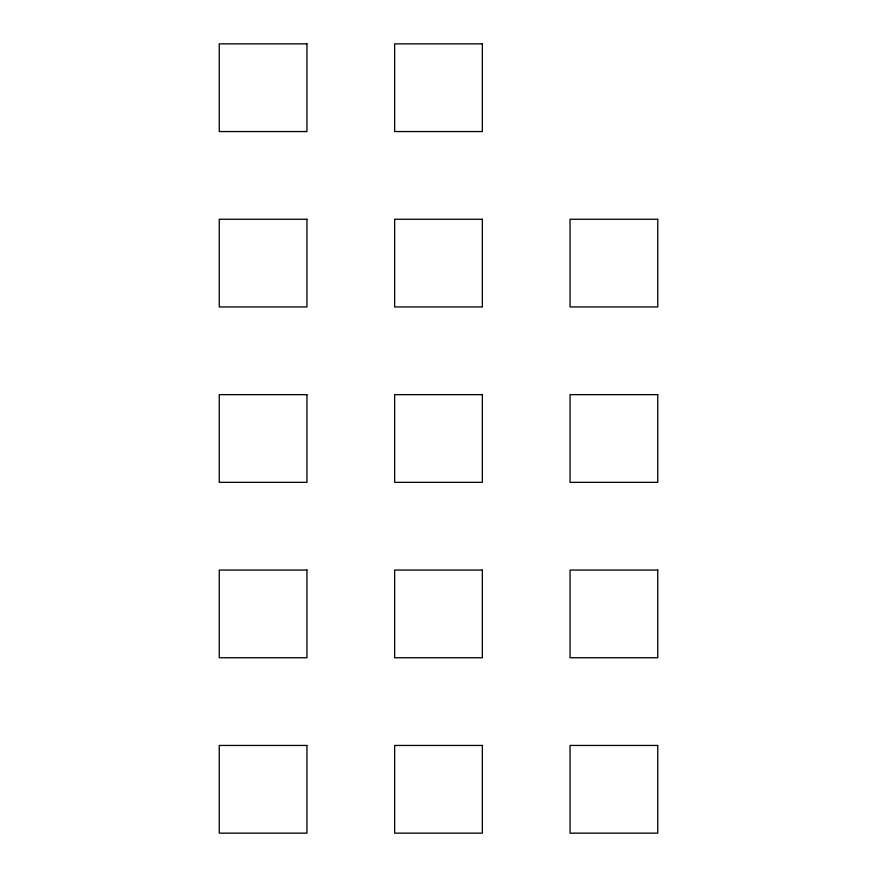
<?xml version="1.0" encoding="UTF-8"?>
<svg xmlns="http://www.w3.org/2000/svg" width="877" height="877" viewBox="0 0 877 877"><rect width="100%" height="100%" fill="white"/><g stroke="black" fill="none" stroke-linecap="round" stroke-linejoin="round"><path stroke-width="1.32" d="M306.95 43.85L219.25 43.85L219.25 131.55L306.95 131.55L306.95 43.85M482.35 43.85L394.65 43.85L394.65 131.55L482.35 131.55L482.35 43.85M306.95 219.25L219.25 219.25L219.25 306.95L306.95 306.95L306.95 219.25M482.35 219.25L394.65 219.25L394.65 306.95L482.35 306.95L482.35 219.25M657.75 219.25L570.05 219.25L570.05 306.95L657.75 306.95L657.75 219.25M306.95 394.65L219.25 394.65L219.25 482.35L306.95 482.35L306.95 394.65M482.35 394.65L394.65 394.65L394.65 482.35L482.35 482.35L482.35 394.65M657.75 394.65L570.05 394.65L570.05 482.35L657.75 482.35L657.75 394.65M306.95 570.05L219.25 570.05L219.25 657.75L306.95 657.75L306.95 570.05M482.35 570.05L394.65 570.05L394.65 657.75L482.35 657.75L482.35 570.05M657.75 570.05L570.05 570.05L570.05 657.75L657.75 657.75L657.75 570.05M306.95 745.45L219.25 745.45L219.25 833.15L306.95 833.15L306.95 745.45M482.35 745.45L394.65 745.45L394.65 833.15L482.35 833.15L482.35 745.45M657.75 745.45L570.05 745.45L570.05 833.15L657.75 833.15L657.75 745.45"/></g></svg>
